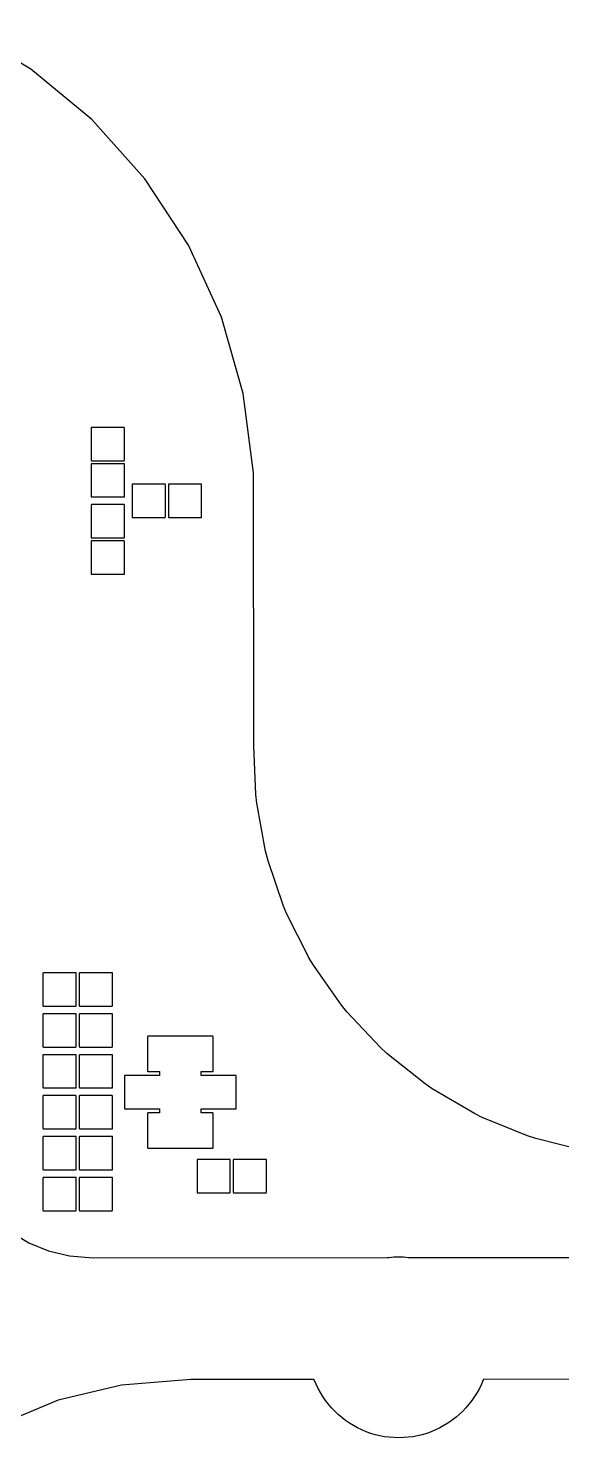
# Model space of a CAD drawing. Header units: inches. Extents: x -0.5 to 10, y -2.4 to 3.9.
# Drawn here: x 3.254 to 3.775, y 0.82 to 2.197 of the extents above; entities that cross this region are included whole.
import ezdxf

# ---------------------------------------------------------------- set-up
doc = ezdxf.new("R2010")
doc.units = ezdxf.units.IN

msp = doc.modelspace()

# ---------------------------------------------------------------- linework, layer by layer
for points in [[(3.795918, 1.1003), (3.749559, 1.111891), (3.749539, 1.111896), (3.749524, 1.111901), (3.741516, 1.114523), (3.741503, 1.114527), (3.741482, 1.114535), (3.697245, 1.132607), (3.69723, 1.132613), (3.697212, 1.132622), (3.689659, 1.136357), (3.689643, 1.136365), (3.689627, 1.136374), (3.648413, 1.160559), (3.648393, 1.160571), (3.648382, 1.160578), (3.641437, 1.16535), (3.641423, 1.165361), (3.641409, 1.165372), (3.604056, 1.195177), (3.604044, 1.195187), (3.604029, 1.1952), (3.597834, 1.200912), (3.597823, 1.200923), (3.597809, 1.200938), (3.565079, 1.235756), (3.565066, 1.23577), (3.565056, 1.235783), (3.559737, 1.242319), (3.559726, 1.242334), (3.559715, 1.242348), (3.532275, 1.28147), (3.532265, 1.281485), (3.532256, 1.2815), (3.527921, 1.288727), (3.52791, 1.288747), (3.527904, 1.288758), (3.506312, 1.331388), (3.506304, 1.331405), (3.506297, 1.331421), (3.503036, 1.339191), (3.503029, 1.339207), (3.503023, 1.339224), (3.487719, 1.384494), (3.487713, 1.384513), (3.487709, 1.384528), (3.485586, 1.392683), (3.485583, 1.392698), (3.485579, 1.392718), (3.476874, 1.439705), (3.476871, 1.439725), (3.476869, 1.43974), (3.475929, 1.448115), (3.475927, 1.448135), (3.475926, 1.44815), (3.473998, 1.495898), (3.473998, 1.495908), (3.473998, 1.495922), (3.474008, 1.497077), (3.473951, 1.498231), (3.47395, 1.498236), (3.47395, 1.498256), (3.473753, 1.762442), (3.463717, 1.840022), (3.44236, 1.91458), (3.410079, 1.985098), (3.3676, 2.049987), (3.315884, 2.107782), (3.256094, 2.15718), (3.189582, 2.197067)], [(3.236216, 1.0212), (3.254126, 1.010225), (3.273533, 1.002186), (3.293959, 0.997282), (3.317217, 0.995452), (3.604375, 0.995671), (3.606387, 0.995909), (3.606395, 0.99591), (3.606407, 0.995911), (3.610928, 0.996266), (3.610941, 0.996267), (3.610947, 0.996268), (3.61558, 0.99645), (3.6156, 0.99645), (3.61562, 0.99645), (3.620253, 0.996268), (3.620259, 0.996267), (3.620272, 0.996266), (3.624793, 0.995911), (3.624805, 0.99591), (3.624813, 0.995909), (3.626681, 0.995688), (3.839955, 0.99585)], [(3.840045, 0.87675), (3.698236, 0.876642), (3.69811, 0.876299), (3.698104, 0.876284), (3.698103, 0.876281), (3.696367, 0.872091), (3.696367, 0.87209), (3.696359, 0.872073), (3.694418, 0.867862), (3.694411, 0.867848), (3.6944, 0.867827), (3.692135, 0.863782), (3.692126, 0.863767), (3.692125, 0.863765), (3.689755, 0.859898), (3.689751, 0.859891), (3.689745, 0.859882), (3.687169, 0.856027), (3.687159, 0.856012), (3.687146, 0.855995), (3.684275, 0.852354), (3.684267, 0.852343), (3.684263, 0.852338), (3.681318, 0.84889), (3.681315, 0.848887), (3.681305, 0.848875), (3.678157, 0.845471), (3.678144, 0.845456), (3.678129, 0.845443), (3.674725, 0.842295), (3.674713, 0.842285), (3.67471, 0.842282), (3.671262, 0.839337), (3.671257, 0.839333), (3.671246, 0.839325), (3.667605, 0.836454), (3.667588, 0.836441), (3.667573, 0.836431), (3.663718, 0.833855), (3.663709, 0.833849), (3.663702, 0.833845), (3.659835, 0.831475), (3.659833, 0.831474), (3.659818, 0.831465), (3.655773, 0.8292), (3.655752, 0.829189), (3.655738, 0.829182), (3.651527, 0.827241), (3.65151, 0.827233), (3.651509, 0.827233), (3.647319, 0.825497), (3.647316, 0.825496), (3.647301, 0.82549), (3.642951, 0.823885), (3.64293, 0.823878), (3.642914, 0.823873), (3.638451, 0.822615), (3.638443, 0.822612), (3.638432, 0.82261), (3.634023, 0.821551), (3.634009, 0.821548), (3.634003, 0.821547), (3.629456, 0.820642), (3.629442, 0.82064), (3.629417, 0.820636), (3.624813, 0.820091), (3.624805, 0.82009), (3.624793, 0.820089), (3.620272, 0.819734), (3.620259, 0.819733), (3.620253, 0.819732), (3.61562, 0.81955), (3.6156, 0.81955), (3.61558, 0.81955), (3.610947, 0.819732), (3.610941, 0.819733), (3.610928, 0.819734), (3.606407, 0.820089), (3.606395, 0.82009), (3.606387, 0.820091), (3.601783, 0.820636), (3.601758, 0.82064), (3.601744, 0.820642), (3.597197, 0.821547), (3.597191, 0.821548), (3.597177, 0.821551), (3.592768, 0.82261), (3.592757, 0.822612), (3.592749, 0.822615), (3.588286, 0.823873), (3.58827, 0.823878), (3.588249, 0.823885), (3.583899, 0.82549), (3.583884, 0.825496), (3.583881, 0.825497), (3.579691, 0.827233), (3.57969, 0.827233), (3.579673, 0.827241), (3.575462, 0.829182), (3.575448, 0.829189), (3.575427, 0.8292), (3.571382, 0.831465), (3.571367, 0.831474), (3.571365, 0.831475), (3.567498, 0.833845), (3.567491, 0.833849), (3.567482, 0.833855), (3.563627, 0.836431), (3.563612, 0.836441), (3.563595, 0.836454), (3.559954, 0.839325), (3.559943, 0.839333), (3.559938, 0.839337), (3.55649, 0.842282), (3.556487, 0.842285), (3.556475, 0.842295), (3.553071, 0.845443), (3.553056, 0.845456), (3.553043, 0.845471), (3.549895, 0.848875), (3.549885, 0.848887), (3.549882, 0.84889), (3.546937, 0.852338), (3.546933, 0.852343), (3.546925, 0.852354), (3.544054, 0.855995), (3.544041, 0.856012), (3.544031, 0.856027), (3.541455, 0.859882), (3.541449, 0.859891), (3.541445, 0.859898), (3.539075, 0.863765), (3.539074, 0.863767), (3.539065, 0.863782), (3.5368, 0.867827), (3.536789, 0.867848), (3.536782, 0.867862), (3.534841, 0.872073), (3.534833, 0.87209), (3.534833, 0.872091), (3.533097, 0.876281), (3.533096, 0.876284), (3.53309, 0.876299), (3.53301, 0.876516), (3.412454, 0.876424), (3.344667, 0.87109), (3.282992, 0.856285), (3.22439, 0.832015)]]:
    msp.add_lwpolyline(points)
for points in [[(3.315625, 1.774351), (3.315625, 1.774351), (3.31565, 1.77435), (3.34715, 1.77435), (3.347175, 1.774351), (3.347224, 1.774356), (3.347272, 1.774365), (3.347319, 1.774379), (3.347364, 1.774398), (3.347407, 1.774421), (3.347448, 1.774449), (3.347486, 1.77448), (3.34752, 1.774514), (3.347551, 1.774552), (3.347579, 1.774593), (3.347602, 1.774636), (3.347621, 1.774681), (3.347635, 1.774728), (3.347644, 1.774776), (3.347649, 1.774825), (3.34765, 1.77485), (3.34765, 1.80635), (3.347649, 1.806375), (3.347644, 1.806424), (3.347635, 1.806472), (3.347621, 1.806519), (3.347602, 1.806564), (3.347579, 1.806607), (3.347551, 1.806648), (3.34752, 1.806686), (3.347486, 1.80672), (3.347448, 1.806751), (3.347407, 1.806779), (3.347364, 1.806802), (3.347319, 1.806821), (3.347272, 1.806835), (3.347224, 1.806844), (3.347175, 1.806849), (3.34715, 1.80685), (3.31565, 1.80685), (3.315625, 1.806849), (3.315576, 1.806844), (3.315528, 1.806835), (3.315481, 1.806821), (3.315436, 1.806802), (3.315393, 1.806779), (3.315352, 1.806751), (3.315314, 1.80672), (3.31528, 1.806686), (3.315249, 1.806648), (3.315221, 1.806607), (3.315198, 1.806564), (3.315179, 1.806519), (3.315165, 1.806472), (3.315156, 1.806424), (3.315151, 1.806375), (3.31515, 1.80635), (3.31515, 1.77485), (3.315151, 1.774825), (3.315156, 1.774776), (3.315165, 1.774728), (3.315179, 1.774681), (3.315198, 1.774636), (3.315221, 1.774593), (3.315249, 1.774552), (3.31528, 1.774514), (3.315314, 1.77448), (3.315352, 1.774449), (3.315393, 1.774421), (3.315436, 1.774398), (3.315481, 1.774379), (3.315528, 1.774365), (3.315576, 1.774356)], [(3.315625, 1.738951), (3.315625, 1.738951), (3.31565, 1.73895), (3.34715, 1.73895), (3.347175, 1.738951), (3.347224, 1.738956), (3.347272, 1.738965), (3.347319, 1.738979), (3.347364, 1.738998), (3.347407, 1.739021), (3.347448, 1.739049), (3.347486, 1.73908), (3.34752, 1.739114), (3.347551, 1.739152), (3.347579, 1.739193), (3.347602, 1.739236), (3.347621, 1.739281), (3.347635, 1.739328), (3.347644, 1.739376), (3.347649, 1.739425), (3.34765, 1.73945), (3.34765, 1.77095), (3.347649, 1.770975), (3.347644, 1.771024), (3.347635, 1.771072), (3.347621, 1.771119), (3.347602, 1.771164), (3.347579, 1.771207), (3.347551, 1.771248), (3.34752, 1.771286), (3.347486, 1.77132), (3.347448, 1.771351), (3.347407, 1.771379), (3.347364, 1.771402), (3.347319, 1.771421), (3.347272, 1.771435), (3.347224, 1.771444), (3.347175, 1.771449), (3.34715, 1.77145), (3.31565, 1.77145), (3.315625, 1.771449), (3.315576, 1.771444), (3.315528, 1.771435), (3.315481, 1.771421), (3.315436, 1.771402), (3.315393, 1.771379), (3.315352, 1.771351), (3.315314, 1.77132), (3.31528, 1.771286), (3.315249, 1.771248), (3.315221, 1.771207), (3.315198, 1.771164), (3.315179, 1.771119), (3.315165, 1.771072), (3.315156, 1.771024), (3.315151, 1.770975), (3.31515, 1.77095), (3.31515, 1.73945), (3.315151, 1.739425), (3.315156, 1.739376), (3.315165, 1.739328), (3.315179, 1.739281), (3.315198, 1.739236), (3.315221, 1.739193), (3.315249, 1.739152), (3.31528, 1.739114), (3.315314, 1.73908), (3.315352, 1.739049), (3.315393, 1.739021), (3.315436, 1.738998), (3.315481, 1.738979), (3.315528, 1.738965), (3.315576, 1.738956)], [(3.355625, 1.718951), (3.355625, 1.718951), (3.35565, 1.71895), (3.38715, 1.71895), (3.387175, 1.718951), (3.387224, 1.718956), (3.387272, 1.718965), (3.387319, 1.718979), (3.387364, 1.718998), (3.387407, 1.719021), (3.387448, 1.719049), (3.387486, 1.71908), (3.38752, 1.719114), (3.387551, 1.719152), (3.387579, 1.719193), (3.387602, 1.719236), (3.387621, 1.719281), (3.387635, 1.719328), (3.387644, 1.719376), (3.387649, 1.719425), (3.38765, 1.71945), (3.38765, 1.75095), (3.387649, 1.750975), (3.387644, 1.751024), (3.387635, 1.751072), (3.387621, 1.751119), (3.387602, 1.751164), (3.387579, 1.751207), (3.387551, 1.751248), (3.38752, 1.751286), (3.387486, 1.75132), (3.387448, 1.751351), (3.387407, 1.751379), (3.387364, 1.751402), (3.387319, 1.751421), (3.387272, 1.751435), (3.387224, 1.751444), (3.387175, 1.751449), (3.38715, 1.75145), (3.35565, 1.75145), (3.355625, 1.751449), (3.355576, 1.751444), (3.355528, 1.751435), (3.355481, 1.751421), (3.355436, 1.751402), (3.355393, 1.751379), (3.355352, 1.751351), (3.355314, 1.75132), (3.35528, 1.751286), (3.355249, 1.751248), (3.355221, 1.751207), (3.355198, 1.751164), (3.355179, 1.751119), (3.355165, 1.751072), (3.355156, 1.751024), (3.355151, 1.750975), (3.35515, 1.75095), (3.35515, 1.71945), (3.355151, 1.719425), (3.355156, 1.719376), (3.355165, 1.719328), (3.355179, 1.719281), (3.355198, 1.719236), (3.355221, 1.719193), (3.355249, 1.719152), (3.35528, 1.719114), (3.355314, 1.71908), (3.355352, 1.719049), (3.355393, 1.719021), (3.355436, 1.718998), (3.355481, 1.718979), (3.355528, 1.718965), (3.355576, 1.718956)], [(3.391025, 1.718951), (3.391025, 1.718951), (3.39105, 1.71895), (3.42255, 1.71895), (3.422575, 1.718951), (3.422624, 1.718956), (3.422672, 1.718965), (3.422719, 1.718979), (3.422764, 1.718998), (3.422807, 1.719021), (3.422848, 1.719049), (3.422886, 1.71908), (3.42292, 1.719114), (3.422951, 1.719152), (3.422979, 1.719193), (3.423002, 1.719236), (3.423021, 1.719281), (3.423035, 1.719328), (3.423044, 1.719376), (3.423049, 1.719425), (3.42305, 1.71945), (3.42305, 1.75095), (3.423049, 1.750975), (3.423044, 1.751024), (3.423035, 1.751072), (3.423021, 1.751119), (3.423002, 1.751164), (3.422979, 1.751207), (3.422951, 1.751248), (3.42292, 1.751286), (3.422886, 1.75132), (3.422848, 1.751351), (3.422807, 1.751379), (3.422764, 1.751402), (3.422719, 1.751421), (3.422672, 1.751435), (3.422624, 1.751444), (3.422575, 1.751449), (3.42255, 1.75145), (3.39105, 1.75145), (3.391025, 1.751449), (3.390976, 1.751444), (3.390928, 1.751435), (3.390881, 1.751421), (3.390836, 1.751402), (3.390793, 1.751379), (3.390752, 1.751351), (3.390714, 1.75132), (3.39068, 1.751286), (3.390649, 1.751248), (3.390621, 1.751207), (3.390598, 1.751164), (3.390579, 1.751119), (3.390565, 1.751072), (3.390556, 1.751024), (3.390551, 1.750975), (3.39055, 1.75095), (3.39055, 1.71945), (3.390551, 1.719425), (3.390556, 1.719376), (3.390565, 1.719328), (3.390579, 1.719281), (3.390598, 1.719236), (3.390621, 1.719193), (3.390649, 1.719152), (3.39068, 1.719114), (3.390714, 1.71908), (3.390752, 1.719049), (3.390793, 1.719021), (3.390836, 1.718998), (3.390881, 1.718979), (3.390928, 1.718965), (3.390976, 1.718956)], [(3.315625, 1.698951), (3.315625, 1.698951), (3.31565, 1.69895), (3.34715, 1.69895), (3.347175, 1.698951), (3.347224, 1.698956), (3.347272, 1.698965), (3.347319, 1.698979), (3.347364, 1.698998), (3.347407, 1.699021), (3.347448, 1.699049), (3.347486, 1.69908), (3.34752, 1.699114), (3.347551, 1.699152), (3.347579, 1.699193), (3.347602, 1.699236), (3.347621, 1.699281), (3.347635, 1.699328), (3.347644, 1.699376), (3.347649, 1.699425), (3.34765, 1.69945), (3.34765, 1.73095), (3.347649, 1.730975), (3.347644, 1.731024), (3.347635, 1.731072), (3.347621, 1.731119), (3.347602, 1.731164), (3.347579, 1.731207), (3.347551, 1.731248), (3.34752, 1.731286), (3.347486, 1.73132), (3.347448, 1.731351), (3.347407, 1.731379), (3.347364, 1.731402), (3.347319, 1.731421), (3.347272, 1.731435), (3.347224, 1.731444), (3.347175, 1.731449), (3.34715, 1.73145), (3.31565, 1.73145), (3.315625, 1.731449), (3.315576, 1.731444), (3.315528, 1.731435), (3.315481, 1.731421), (3.315436, 1.731402), (3.315393, 1.731379), (3.315352, 1.731351), (3.315314, 1.73132), (3.31528, 1.731286), (3.315249, 1.731248), (3.315221, 1.731207), (3.315198, 1.731164), (3.315179, 1.731119), (3.315165, 1.731072), (3.315156, 1.731024), (3.315151, 1.730975), (3.31515, 1.73095), (3.31515, 1.69945), (3.315151, 1.699425), (3.315156, 1.699376), (3.315165, 1.699328), (3.315179, 1.699281), (3.315198, 1.699236), (3.315221, 1.699193), (3.315249, 1.699152), (3.31528, 1.699114), (3.315314, 1.69908), (3.315352, 1.699049), (3.315393, 1.699021), (3.315436, 1.698998), (3.315481, 1.698979), (3.315528, 1.698965), (3.315576, 1.698956)], [(3.315625, 1.663451), (3.315625, 1.663451), (3.31565, 1.66345), (3.34715, 1.66345), (3.347175, 1.663451), (3.347224, 1.663456), (3.347272, 1.663465), (3.347319, 1.663479), (3.347364, 1.663498), (3.347407, 1.663521), (3.347448, 1.663549), (3.347486, 1.66358), (3.34752, 1.663614), (3.347551, 1.663652), (3.347579, 1.663693), (3.347602, 1.663736), (3.347621, 1.663781), (3.347635, 1.663828), (3.347644, 1.663876), (3.347649, 1.663925), (3.34765, 1.66395), (3.34765, 1.69545), (3.347649, 1.695475), (3.347644, 1.695524), (3.347635, 1.695572), (3.347621, 1.695619), (3.347602, 1.695664), (3.347579, 1.695707), (3.347551, 1.695748), (3.34752, 1.695786), (3.347486, 1.69582), (3.347448, 1.695851), (3.347407, 1.695879), (3.347364, 1.695902), (3.347319, 1.695921), (3.347272, 1.695935), (3.347224, 1.695944), (3.347175, 1.695949), (3.34715, 1.69595), (3.31565, 1.69595), (3.315625, 1.695949), (3.315576, 1.695944), (3.315528, 1.695935), (3.315481, 1.695921), (3.315436, 1.695902), (3.315393, 1.695879), (3.315352, 1.695851), (3.315314, 1.69582), (3.31528, 1.695786), (3.315249, 1.695748), (3.315221, 1.695707), (3.315198, 1.695664), (3.315179, 1.695619), (3.315165, 1.695572), (3.315156, 1.695524), (3.315151, 1.695475), (3.31515, 1.69545), (3.31515, 1.66395), (3.315151, 1.663925), (3.315156, 1.663876), (3.315165, 1.663828), (3.315179, 1.663781), (3.315198, 1.663736), (3.315221, 1.663693), (3.315249, 1.663652), (3.31528, 1.663614), (3.315314, 1.66358), (3.315352, 1.663549), (3.315393, 1.663521), (3.315436, 1.663498), (3.315481, 1.663479), (3.315528, 1.663465), (3.315576, 1.663456)], [(3.268525, 1.241451), (3.268525, 1.241451), (3.26855, 1.24145), (3.30005, 1.24145), (3.300075, 1.241451), (3.300124, 1.241456), (3.300172, 1.241465), (3.300219, 1.241479), (3.300264, 1.241498), (3.300307, 1.241521), (3.300348, 1.241549), (3.300386, 1.24158), (3.30042, 1.241614), (3.300451, 1.241652), (3.300479, 1.241693), (3.300502, 1.241736), (3.300521, 1.241781), (3.300535, 1.241828), (3.300544, 1.241876), (3.300549, 1.241925), (3.30055, 1.24195), (3.30055, 1.27345), (3.300549, 1.273475), (3.300544, 1.273524), (3.300535, 1.273572), (3.300521, 1.273619), (3.300502, 1.273664), (3.300479, 1.273707), (3.300451, 1.273748), (3.30042, 1.273786), (3.300386, 1.27382), (3.300348, 1.273851), (3.300307, 1.273879), (3.300264, 1.273902), (3.300219, 1.273921), (3.300172, 1.273935), (3.300124, 1.273944), (3.300075, 1.273949), (3.30005, 1.27395), (3.26855, 1.27395), (3.268525, 1.273949), (3.268476, 1.273944), (3.268428, 1.273935), (3.268381, 1.273921), (3.268336, 1.273902), (3.268293, 1.273879), (3.268252, 1.273851), (3.268214, 1.27382), (3.26818, 1.273786), (3.268149, 1.273748), (3.268121, 1.273707), (3.268098, 1.273664), (3.268079, 1.273619), (3.268065, 1.273572), (3.268056, 1.273524), (3.268051, 1.273475), (3.26805, 1.27345), (3.26805, 1.24195), (3.268051, 1.241925), (3.268056, 1.241876), (3.268065, 1.241828), (3.268079, 1.241781), (3.268098, 1.241736), (3.268121, 1.241693), (3.268149, 1.241652), (3.26818, 1.241614), (3.268214, 1.24158), (3.268252, 1.241549), (3.268293, 1.241521), (3.268336, 1.241498), (3.268381, 1.241479), (3.268428, 1.241465), (3.268476, 1.241456)], [(3.304025, 1.241451), (3.304025, 1.241451), (3.30405, 1.24145), (3.33555, 1.24145), (3.335575, 1.241451), (3.335624, 1.241456), (3.335672, 1.241465), (3.335719, 1.241479), (3.335764, 1.241498), (3.335807, 1.241521), (3.335848, 1.241549), (3.335886, 1.24158), (3.33592, 1.241614), (3.335951, 1.241652), (3.335979, 1.241693), (3.336002, 1.241736), (3.336021, 1.241781), (3.336035, 1.241828), (3.336044, 1.241876), (3.336049, 1.241925), (3.33605, 1.24195), (3.33605, 1.27345), (3.336049, 1.273475), (3.336044, 1.273524), (3.336035, 1.273572), (3.336021, 1.273619), (3.336002, 1.273664), (3.335979, 1.273707), (3.335951, 1.273748), (3.33592, 1.273786), (3.335886, 1.27382), (3.335848, 1.273851), (3.335807, 1.273879), (3.335764, 1.273902), (3.335719, 1.273921), (3.335672, 1.273935), (3.335624, 1.273944), (3.335575, 1.273949), (3.33555, 1.27395), (3.30405, 1.27395), (3.304025, 1.273949), (3.303976, 1.273944), (3.303928, 1.273935), (3.303881, 1.273921), (3.303836, 1.273902), (3.303793, 1.273879), (3.303752, 1.273851), (3.303714, 1.27382), (3.30368, 1.273786), (3.303649, 1.273748), (3.303621, 1.273707), (3.303598, 1.273664), (3.303579, 1.273619), (3.303565, 1.273572), (3.303556, 1.273524), (3.303551, 1.273475), (3.30355, 1.27345), (3.30355, 1.24195), (3.303551, 1.241925), (3.303556, 1.241876), (3.303565, 1.241828), (3.303579, 1.241781), (3.303598, 1.241736), (3.303621, 1.241693), (3.303649, 1.241652), (3.30368, 1.241614), (3.303714, 1.24158), (3.303752, 1.241549), (3.303793, 1.241521), (3.303836, 1.241498), (3.303881, 1.241479), (3.303928, 1.241465), (3.303976, 1.241456)], [(3.268525, 1.201451), (3.268525, 1.201451), (3.26855, 1.20145), (3.30005, 1.20145), (3.300075, 1.201451), (3.300124, 1.201456), (3.300172, 1.201465), (3.300219, 1.201479), (3.300264, 1.201498), (3.300307, 1.201521), (3.300348, 1.201549), (3.300386, 1.20158), (3.30042, 1.201614), (3.300451, 1.201652), (3.300479, 1.201693), (3.300502, 1.201736), (3.300521, 1.201781), (3.300535, 1.201828), (3.300544, 1.201876), (3.300549, 1.201925), (3.30055, 1.20195), (3.30055, 1.23345), (3.300549, 1.233475), (3.300544, 1.233524), (3.300535, 1.233572), (3.300521, 1.233619), (3.300502, 1.233664), (3.300479, 1.233707), (3.300451, 1.233748), (3.30042, 1.233786), (3.300386, 1.23382), (3.300348, 1.233851), (3.300307, 1.233879), (3.300264, 1.233902), (3.300219, 1.233921), (3.300172, 1.233935), (3.300124, 1.233944), (3.300075, 1.233949), (3.30005, 1.23395), (3.26855, 1.23395), (3.268525, 1.233949), (3.268476, 1.233944), (3.268428, 1.233935), (3.268381, 1.233921), (3.268336, 1.233902), (3.268293, 1.233879), (3.268252, 1.233851), (3.268214, 1.23382), (3.26818, 1.233786), (3.268149, 1.233748), (3.268121, 1.233707), (3.268098, 1.233664), (3.268079, 1.233619), (3.268065, 1.233572), (3.268056, 1.233524), (3.268051, 1.233475), (3.26805, 1.23345), (3.26805, 1.20195), (3.268051, 1.201925), (3.268056, 1.201876), (3.268065, 1.201828), (3.268079, 1.201781), (3.268098, 1.201736), (3.268121, 1.201693), (3.268149, 1.201652), (3.26818, 1.201614), (3.268214, 1.20158), (3.268252, 1.201549), (3.268293, 1.201521), (3.268336, 1.201498), (3.268381, 1.201479), (3.268428, 1.201465), (3.268476, 1.201456)], [(3.304025, 1.201451), (3.304025, 1.201451), (3.30405, 1.20145), (3.33555, 1.20145), (3.335575, 1.201451), (3.335624, 1.201456), (3.335672, 1.201465), (3.335719, 1.201479), (3.335764, 1.201498), (3.335807, 1.201521), (3.335848, 1.201549), (3.335886, 1.20158), (3.33592, 1.201614), (3.335951, 1.201652), (3.335979, 1.201693), (3.336002, 1.201736), (3.336021, 1.201781), (3.336035, 1.201828), (3.336044, 1.201876), (3.336049, 1.201925), (3.33605, 1.20195), (3.33605, 1.23345), (3.336049, 1.233475), (3.336044, 1.233524), (3.336035, 1.233572), (3.336021, 1.233619), (3.336002, 1.233664), (3.335979, 1.233707), (3.335951, 1.233748), (3.33592, 1.233786), (3.335886, 1.23382), (3.335848, 1.233851), (3.335807, 1.233879), (3.335764, 1.233902), (3.335719, 1.233921), (3.335672, 1.233935), (3.335624, 1.233944), (3.335575, 1.233949), (3.33555, 1.23395), (3.30405, 1.23395), (3.304025, 1.233949), (3.303976, 1.233944), (3.303928, 1.233935), (3.303881, 1.233921), (3.303836, 1.233902), (3.303793, 1.233879), (3.303752, 1.233851), (3.303714, 1.23382), (3.30368, 1.233786), (3.303649, 1.233748), (3.303621, 1.233707), (3.303598, 1.233664), (3.303579, 1.233619), (3.303565, 1.233572), (3.303556, 1.233524), (3.303551, 1.233475), (3.30355, 1.23345), (3.30355, 1.20195), (3.303551, 1.201925), (3.303556, 1.201876), (3.303565, 1.201828), (3.303579, 1.201781), (3.303598, 1.201736), (3.303621, 1.201693), (3.303649, 1.201652), (3.30368, 1.201614), (3.303714, 1.20158), (3.303752, 1.201549), (3.303793, 1.201521), (3.303836, 1.201498), (3.303881, 1.201479), (3.303928, 1.201465), (3.303976, 1.201456)], [(3.347653, 1.1573), (3.347651, 1.157275), (3.34765, 1.15725), (3.34765, 1.14155), (3.347651, 1.141525), (3.347656, 1.141476), (3.347665, 1.141428), (3.347679, 1.141381), (3.347698, 1.141336), (3.347721, 1.141293), (3.347749, 1.141252), (3.34778, 1.141214), (3.347814, 1.14118), (3.347852, 1.141149), (3.347893, 1.141121), (3.347936, 1.141098), (3.347981, 1.141079), (3.348028, 1.141065), (3.348076, 1.141056), (3.348125, 1.141051), (3.348125, 1.141051), (3.34815, 1.14105), (3.38165, 1.14105), (3.381675, 1.141051), (3.381724, 1.141056), (3.381772, 1.141065), (3.381819, 1.141079), (3.381864, 1.141098), (3.3819, 1.141117), (3.3819, 1.1374), (3.381901, 1.137375), (3.381906, 1.137326), (3.381915, 1.137278), (3.381929, 1.137231), (3.381948, 1.137186), (3.381967, 1.13715), (3.37075, 1.13715), (3.370725, 1.137149), (3.370676, 1.137144), (3.370628, 1.137135), (3.370581, 1.137121), (3.370536, 1.137102), (3.370493, 1.137079), (3.370452, 1.137051), (3.370414, 1.13702), (3.37038, 1.136986), (3.370349, 1.136948), (3.370321, 1.136907), (3.370298, 1.136864), (3.370279, 1.136819), (3.370265, 1.136772), (3.370256, 1.136724), (3.370251, 1.136675), (3.37025, 1.13665), (3.37025, 1.10315), (3.370251, 1.103125), (3.370256, 1.103076), (3.370265, 1.103028), (3.370279, 1.102981), (3.370298, 1.102936), (3.370321, 1.102893), (3.370349, 1.102852), (3.37038, 1.102814), (3.370414, 1.10278), (3.370452, 1.102749), (3.370493, 1.102721), (3.370536, 1.102698), (3.370581, 1.102679), (3.370628, 1.102665), (3.370676, 1.102656), (3.370725, 1.102651), (3.370725, 1.102651), (3.37075, 1.10265), (3.38645, 1.10265), (3.386475, 1.102651), (3.3865, 1.102653), (3.386525, 1.102651), (3.386525, 1.102651), (3.38655, 1.10265), (3.41795, 1.10265), (3.417975, 1.102651), (3.418, 1.102653), (3.418025, 1.102651), (3.418025, 1.102651), (3.41805, 1.10265), (3.43375, 1.10265), (3.433775, 1.102651), (3.433824, 1.102656), (3.433872, 1.102665), (3.433919, 1.102679), (3.433964, 1.102698), (3.434007, 1.102721), (3.434048, 1.102749), (3.434086, 1.10278), (3.43412, 1.102814), (3.434151, 1.102852), (3.434179, 1.102893), (3.434202, 1.102936), (3.434221, 1.102981), (3.434235, 1.103028), (3.434244, 1.103076), (3.434249, 1.103125), (3.43425, 1.10315), (3.43425, 1.13665), (3.434249, 1.136675), (3.434244, 1.136724), (3.434235, 1.136772), (3.434221, 1.136819), (3.434202, 1.136864), (3.434179, 1.136907), (3.434151, 1.136948), (3.43412, 1.136986), (3.434086, 1.13702), (3.434048, 1.137051), (3.434007, 1.137079), (3.433964, 1.137102), (3.433919, 1.137121), (3.433872, 1.137135), (3.433824, 1.137144), (3.433775, 1.137149), (3.43375, 1.13715), (3.422633, 1.13715), (3.422652, 1.137186), (3.422671, 1.137231), (3.422685, 1.137278), (3.422694, 1.137326), (3.422699, 1.137375), (3.4227, 1.1374), (3.4227, 1.141117), (3.422736, 1.141098), (3.422781, 1.141079), (3.422828, 1.141065), (3.422876, 1.141056), (3.422925, 1.141051), (3.422925, 1.141051), (3.42295, 1.14105), (3.45645, 1.14105), (3.456475, 1.141051), (3.456524, 1.141056), (3.456572, 1.141065), (3.456619, 1.141079), (3.456664, 1.141098), (3.456707, 1.141121), (3.456748, 1.141149), (3.456786, 1.14118), (3.45682, 1.141214), (3.456851, 1.141252), (3.456879, 1.141293), (3.456902, 1.141336), (3.456921, 1.141381), (3.456935, 1.141428), (3.456944, 1.141476), (3.456949, 1.141525), (3.45695, 1.14155), (3.45695, 1.15725), (3.456949, 1.157275), (3.456947, 1.1573), (3.456949, 1.157325), (3.45695, 1.15735), (3.45695, 1.17305), (3.456949, 1.173075), (3.456944, 1.173124), (3.456935, 1.173172), (3.456921, 1.173219), (3.456902, 1.173264), (3.456879, 1.173307), (3.456851, 1.173348), (3.45682, 1.173386), (3.456786, 1.17342), (3.456748, 1.173451), (3.456707, 1.173479), (3.456664, 1.173502), (3.456619, 1.173521), (3.456572, 1.173535), (3.456524, 1.173544), (3.456475, 1.173549), (3.45645, 1.17355), (3.42295, 1.17355), (3.422925, 1.173549), (3.422876, 1.173544), (3.422828, 1.173535), (3.422781, 1.173521), (3.422736, 1.173502), (3.4227, 1.173483), (3.4227, 1.1772), (3.422699, 1.177225), (3.422694, 1.177274), (3.422685, 1.177322), (3.422671, 1.177369), (3.422652, 1.177414), (3.422633, 1.17745), (3.43375, 1.17745), (3.433775, 1.177451), (3.433824, 1.177456), (3.433872, 1.177465), (3.433919, 1.177479), (3.433964, 1.177498), (3.434007, 1.177521), (3.434048, 1.177549), (3.434086, 1.17758), (3.43412, 1.177614), (3.434151, 1.177652), (3.434179, 1.177693), (3.434202, 1.177736), (3.434221, 1.177781), (3.434235, 1.177828), (3.434244, 1.177876), (3.434249, 1.177925), (3.43425, 1.17795), (3.43425, 1.21145), (3.434249, 1.211475), (3.434244, 1.211524), (3.434235, 1.211572), (3.434221, 1.211619), (3.434202, 1.211664), (3.434179, 1.211707), (3.434151, 1.211748), (3.43412, 1.211786), (3.434086, 1.21182), (3.434048, 1.211851), (3.434007, 1.211879), (3.433964, 1.211902), (3.433919, 1.211921), (3.433872, 1.211935), (3.433824, 1.211944), (3.433775, 1.211949), (3.43375, 1.21195), (3.41805, 1.21195), (3.418025, 1.211949), (3.418, 1.211947), (3.417975, 1.211949), (3.41795, 1.21195), (3.38655, 1.21195), (3.386525, 1.211949), (3.3865, 1.211947), (3.386475, 1.211949), (3.38645, 1.21195), (3.37075, 1.21195), (3.370725, 1.211949), (3.370676, 1.211944), (3.370628, 1.211935), (3.370581, 1.211921), (3.370536, 1.211902), (3.370493, 1.211879), (3.370452, 1.211851), (3.370414, 1.21182), (3.37038, 1.211786), (3.370349, 1.211748), (3.370321, 1.211707), (3.370298, 1.211664), (3.370279, 1.211619), (3.370265, 1.211572), (3.370256, 1.211524), (3.370251, 1.211475), (3.37025, 1.21145), (3.37025, 1.17795), (3.370251, 1.177925), (3.370256, 1.177876), (3.370265, 1.177828), (3.370279, 1.177781), (3.370298, 1.177736), (3.370321, 1.177693), (3.370349, 1.177652), (3.37038, 1.177614), (3.370414, 1.17758), (3.370452, 1.177549), (3.370493, 1.177521), (3.370536, 1.177498), (3.370581, 1.177479), (3.370628, 1.177465), (3.370676, 1.177456), (3.370725, 1.177451), (3.370725, 1.177451), (3.37075, 1.17745), (3.381967, 1.17745), (3.381948, 1.177414), (3.381929, 1.177369), (3.381915, 1.177322), (3.381906, 1.177274), (3.381901, 1.177225), (3.3819, 1.1772), (3.3819, 1.173483), (3.381864, 1.173502), (3.381819, 1.173521), (3.381772, 1.173535), (3.381724, 1.173544), (3.381675, 1.173549), (3.38165, 1.17355), (3.34815, 1.17355), (3.348125, 1.173549), (3.348076, 1.173544), (3.348028, 1.173535), (3.347981, 1.173521), (3.347936, 1.173502), (3.347893, 1.173479), (3.347852, 1.173451), (3.347814, 1.17342), (3.34778, 1.173386), (3.347749, 1.173348), (3.347721, 1.173307), (3.347698, 1.173264), (3.347679, 1.173219), (3.347665, 1.173172), (3.347656, 1.173124), (3.347651, 1.173075), (3.34765, 1.17305), (3.34765, 1.15735), (3.347651, 1.157325)], [(3.268525, 1.161451), (3.268525, 1.161451), (3.26855, 1.16145), (3.30005, 1.16145), (3.300075, 1.161451), (3.300124, 1.161456), (3.300172, 1.161465), (3.300219, 1.161479), (3.300264, 1.161498), (3.300307, 1.161521), (3.300348, 1.161549), (3.300386, 1.16158), (3.30042, 1.161614), (3.300451, 1.161652), (3.300479, 1.161693), (3.300502, 1.161736), (3.300521, 1.161781), (3.300535, 1.161828), (3.300544, 1.161876), (3.300549, 1.161925), (3.30055, 1.16195), (3.30055, 1.19345), (3.300549, 1.193475), (3.300544, 1.193524), (3.300535, 1.193572), (3.300521, 1.193619), (3.300502, 1.193664), (3.300479, 1.193707), (3.300451, 1.193748), (3.30042, 1.193786), (3.300386, 1.19382), (3.300348, 1.193851), (3.300307, 1.193879), (3.300264, 1.193902), (3.300219, 1.193921), (3.300172, 1.193935), (3.300124, 1.193944), (3.300075, 1.193949), (3.30005, 1.19395), (3.26855, 1.19395), (3.268525, 1.193949), (3.268476, 1.193944), (3.268428, 1.193935), (3.268381, 1.193921), (3.268336, 1.193902), (3.268293, 1.193879), (3.268252, 1.193851), (3.268214, 1.19382), (3.26818, 1.193786), (3.268149, 1.193748), (3.268121, 1.193707), (3.268098, 1.193664), (3.268079, 1.193619), (3.268065, 1.193572), (3.268056, 1.193524), (3.268051, 1.193475), (3.26805, 1.19345), (3.26805, 1.16195), (3.268051, 1.161925), (3.268056, 1.161876), (3.268065, 1.161828), (3.268079, 1.161781), (3.268098, 1.161736), (3.268121, 1.161693), (3.268149, 1.161652), (3.26818, 1.161614), (3.268214, 1.16158), (3.268252, 1.161549), (3.268293, 1.161521), (3.268336, 1.161498), (3.268381, 1.161479), (3.268428, 1.161465), (3.268476, 1.161456)], [(3.304025, 1.161451), (3.304025, 1.161451), (3.30405, 1.16145), (3.33555, 1.16145), (3.335575, 1.161451), (3.335624, 1.161456), (3.335672, 1.161465), (3.335719, 1.161479), (3.335764, 1.161498), (3.335807, 1.161521), (3.335848, 1.161549), (3.335886, 1.16158), (3.33592, 1.161614), (3.335951, 1.161652), (3.335979, 1.161693), (3.336002, 1.161736), (3.336021, 1.161781), (3.336035, 1.161828), (3.336044, 1.161876), (3.336049, 1.161925), (3.33605, 1.16195), (3.33605, 1.19345), (3.336049, 1.193475), (3.336044, 1.193524), (3.336035, 1.193572), (3.336021, 1.193619), (3.336002, 1.193664), (3.335979, 1.193707), (3.335951, 1.193748), (3.33592, 1.193786), (3.335886, 1.19382), (3.335848, 1.193851), (3.335807, 1.193879), (3.335764, 1.193902), (3.335719, 1.193921), (3.335672, 1.193935), (3.335624, 1.193944), (3.335575, 1.193949), (3.33555, 1.19395), (3.30405, 1.19395), (3.304025, 1.193949), (3.303976, 1.193944), (3.303928, 1.193935), (3.303881, 1.193921), (3.303836, 1.193902), (3.303793, 1.193879), (3.303752, 1.193851), (3.303714, 1.19382), (3.30368, 1.193786), (3.303649, 1.193748), (3.303621, 1.193707), (3.303598, 1.193664), (3.303579, 1.193619), (3.303565, 1.193572), (3.303556, 1.193524), (3.303551, 1.193475), (3.30355, 1.19345), (3.30355, 1.16195), (3.303551, 1.161925), (3.303556, 1.161876), (3.303565, 1.161828), (3.303579, 1.161781), (3.303598, 1.161736), (3.303621, 1.161693), (3.303649, 1.161652), (3.30368, 1.161614), (3.303714, 1.16158), (3.303752, 1.161549), (3.303793, 1.161521), (3.303836, 1.161498), (3.303881, 1.161479), (3.303928, 1.161465), (3.303976, 1.161456)], [(3.268525, 1.121451), (3.268525, 1.121451), (3.26855, 1.12145), (3.30005, 1.12145), (3.300075, 1.121451), (3.300124, 1.121456), (3.300172, 1.121465), (3.300219, 1.121479), (3.300264, 1.121498), (3.300307, 1.121521), (3.300348, 1.121549), (3.300386, 1.12158), (3.30042, 1.121614), (3.300451, 1.121652), (3.300479, 1.121693), (3.300502, 1.121736), (3.300521, 1.121781), (3.300535, 1.121828), (3.300544, 1.121876), (3.300549, 1.121925), (3.30055, 1.12195), (3.30055, 1.15345), (3.300549, 1.153475), (3.300544, 1.153524), (3.300535, 1.153572), (3.300521, 1.153619), (3.300502, 1.153664), (3.300479, 1.153707), (3.300451, 1.153748), (3.30042, 1.153786), (3.300386, 1.15382), (3.300348, 1.153851), (3.300307, 1.153879), (3.300264, 1.153902), (3.300219, 1.153921), (3.300172, 1.153935), (3.300124, 1.153944), (3.300075, 1.153949), (3.30005, 1.15395), (3.26855, 1.15395), (3.268525, 1.153949), (3.268476, 1.153944), (3.268428, 1.153935), (3.268381, 1.153921), (3.268336, 1.153902), (3.268293, 1.153879), (3.268252, 1.153851), (3.268214, 1.15382), (3.26818, 1.153786), (3.268149, 1.153748), (3.268121, 1.153707), (3.268098, 1.153664), (3.268079, 1.153619), (3.268065, 1.153572), (3.268056, 1.153524), (3.268051, 1.153475), (3.26805, 1.15345), (3.26805, 1.12195), (3.268051, 1.121925), (3.268056, 1.121876), (3.268065, 1.121828), (3.268079, 1.121781), (3.268098, 1.121736), (3.268121, 1.121693), (3.268149, 1.121652), (3.26818, 1.121614), (3.268214, 1.12158), (3.268252, 1.121549), (3.268293, 1.121521), (3.268336, 1.121498), (3.268381, 1.121479), (3.268428, 1.121465), (3.268476, 1.121456)], [(3.304025, 1.121451), (3.304025, 1.121451), (3.30405, 1.12145), (3.33555, 1.12145), (3.335575, 1.121451), (3.335624, 1.121456), (3.335672, 1.121465), (3.335719, 1.121479), (3.335764, 1.121498), (3.335807, 1.121521), (3.335848, 1.121549), (3.335886, 1.12158), (3.33592, 1.121614), (3.335951, 1.121652), (3.335979, 1.121693), (3.336002, 1.121736), (3.336021, 1.121781), (3.336035, 1.121828), (3.336044, 1.121876), (3.336049, 1.121925), (3.33605, 1.12195), (3.33605, 1.15345), (3.336049, 1.153475), (3.336044, 1.153524), (3.336035, 1.153572), (3.336021, 1.153619), (3.336002, 1.153664), (3.335979, 1.153707), (3.335951, 1.153748), (3.33592, 1.153786), (3.335886, 1.15382), (3.335848, 1.153851), (3.335807, 1.153879), (3.335764, 1.153902), (3.335719, 1.153921), (3.335672, 1.153935), (3.335624, 1.153944), (3.335575, 1.153949), (3.33555, 1.15395), (3.30405, 1.15395), (3.304025, 1.153949), (3.303976, 1.153944), (3.303928, 1.153935), (3.303881, 1.153921), (3.303836, 1.153902), (3.303793, 1.153879), (3.303752, 1.153851), (3.303714, 1.15382), (3.30368, 1.153786), (3.303649, 1.153748), (3.303621, 1.153707), (3.303598, 1.153664), (3.303579, 1.153619), (3.303565, 1.153572), (3.303556, 1.153524), (3.303551, 1.153475), (3.30355, 1.15345), (3.30355, 1.12195), (3.303551, 1.121925), (3.303556, 1.121876), (3.303565, 1.121828), (3.303579, 1.121781), (3.303598, 1.121736), (3.303621, 1.121693), (3.303649, 1.121652), (3.30368, 1.121614), (3.303714, 1.12158), (3.303752, 1.121549), (3.303793, 1.121521), (3.303836, 1.121498), (3.303881, 1.121479), (3.303928, 1.121465), (3.303976, 1.121456)], [(3.268525, 1.081451), (3.268525, 1.081451), (3.26855, 1.08145), (3.30005, 1.08145), (3.300075, 1.081451), (3.300124, 1.081456), (3.300172, 1.081465), (3.300219, 1.081479), (3.300264, 1.081498), (3.300307, 1.081521), (3.300348, 1.081549), (3.300386, 1.08158), (3.30042, 1.081614), (3.300451, 1.081652), (3.300479, 1.081693), (3.300502, 1.081736), (3.300521, 1.081781), (3.300535, 1.081828), (3.300544, 1.081876), (3.300549, 1.081925), (3.30055, 1.08195), (3.30055, 1.11345), (3.300549, 1.113475), (3.300544, 1.113524), (3.300535, 1.113572), (3.300521, 1.113619), (3.300502, 1.113664), (3.300479, 1.113707), (3.300451, 1.113748), (3.30042, 1.113786), (3.300386, 1.11382), (3.300348, 1.113851), (3.300307, 1.113879), (3.300264, 1.113902), (3.300219, 1.113921), (3.300172, 1.113935), (3.300124, 1.113944), (3.300075, 1.113949), (3.30005, 1.11395), (3.26855, 1.11395), (3.268525, 1.113949), (3.268476, 1.113944), (3.268428, 1.113935), (3.268381, 1.113921), (3.268336, 1.113902), (3.268293, 1.113879), (3.268252, 1.113851), (3.268214, 1.11382), (3.26818, 1.113786), (3.268149, 1.113748), (3.268121, 1.113707), (3.268098, 1.113664), (3.268079, 1.113619), (3.268065, 1.113572), (3.268056, 1.113524), (3.268051, 1.113475), (3.26805, 1.11345), (3.26805, 1.08195), (3.268051, 1.081925), (3.268056, 1.081876), (3.268065, 1.081828), (3.268079, 1.081781), (3.268098, 1.081736), (3.268121, 1.081693), (3.268149, 1.081652), (3.26818, 1.081614), (3.268214, 1.08158), (3.268252, 1.081549), (3.268293, 1.081521), (3.268336, 1.081498), (3.268381, 1.081479), (3.268428, 1.081465), (3.268476, 1.081456)], [(3.304025, 1.081451), (3.304025, 1.081451), (3.30405, 1.08145), (3.33555, 1.08145), (3.335575, 1.081451), (3.335624, 1.081456), (3.335672, 1.081465), (3.335719, 1.081479), (3.335764, 1.081498), (3.335807, 1.081521), (3.335848, 1.081549), (3.335886, 1.08158), (3.33592, 1.081614), (3.335951, 1.081652), (3.335979, 1.081693), (3.336002, 1.081736), (3.336021, 1.081781), (3.336035, 1.081828), (3.336044, 1.081876), (3.336049, 1.081925), (3.33605, 1.08195), (3.33605, 1.11345), (3.336049, 1.113475), (3.336044, 1.113524), (3.336035, 1.113572), (3.336021, 1.113619), (3.336002, 1.113664), (3.335979, 1.113707), (3.335951, 1.113748), (3.33592, 1.113786), (3.335886, 1.11382), (3.335848, 1.113851), (3.335807, 1.113879), (3.335764, 1.113902), (3.335719, 1.113921), (3.335672, 1.113935), (3.335624, 1.113944), (3.335575, 1.113949), (3.33555, 1.11395), (3.30405, 1.11395), (3.304025, 1.113949), (3.303976, 1.113944), (3.303928, 1.113935), (3.303881, 1.113921), (3.303836, 1.113902), (3.303793, 1.113879), (3.303752, 1.113851), (3.303714, 1.11382), (3.30368, 1.113786), (3.303649, 1.113748), (3.303621, 1.113707), (3.303598, 1.113664), (3.303579, 1.113619), (3.303565, 1.113572), (3.303556, 1.113524), (3.303551, 1.113475), (3.30355, 1.11345), (3.30355, 1.08195), (3.303551, 1.081925), (3.303556, 1.081876), (3.303565, 1.081828), (3.303579, 1.081781), (3.303598, 1.081736), (3.303621, 1.081693), (3.303649, 1.081652), (3.30368, 1.081614), (3.303714, 1.08158), (3.303752, 1.081549), (3.303793, 1.081521), (3.303836, 1.081498), (3.303881, 1.081479), (3.303928, 1.081465), (3.303976, 1.081456)], [(3.419025, 1.059051), (3.419025, 1.059051), (3.41905, 1.05905), (3.45055, 1.05905), (3.450575, 1.059051), (3.450624, 1.059056), (3.450672, 1.059065), (3.450719, 1.059079), (3.450764, 1.059098), (3.450807, 1.059121), (3.450848, 1.059149), (3.450886, 1.05918), (3.45092, 1.059214), (3.450951, 1.059252), (3.450979, 1.059293), (3.451002, 1.059336), (3.451021, 1.059381), (3.451035, 1.059428), (3.451044, 1.059476), (3.451049, 1.059525), (3.45105, 1.05955), (3.45105, 1.09105), (3.451049, 1.091075), (3.451044, 1.091124), (3.451035, 1.091172), (3.451021, 1.091219), (3.451002, 1.091264), (3.450979, 1.091307), (3.450951, 1.091348), (3.45092, 1.091386), (3.450886, 1.09142), (3.450848, 1.091451), (3.450807, 1.091479), (3.450764, 1.091502), (3.450719, 1.091521), (3.450672, 1.091535), (3.450624, 1.091544), (3.450575, 1.091549), (3.45055, 1.09155), (3.41905, 1.09155), (3.419025, 1.091549), (3.418976, 1.091544), (3.418928, 1.091535), (3.418881, 1.091521), (3.418836, 1.091502), (3.418793, 1.091479), (3.418752, 1.091451), (3.418714, 1.09142), (3.41868, 1.091386), (3.418649, 1.091348), (3.418621, 1.091307), (3.418598, 1.091264), (3.418579, 1.091219), (3.418565, 1.091172), (3.418556, 1.091124), (3.418551, 1.091075), (3.41855, 1.09105), (3.41855, 1.05955), (3.418551, 1.059525), (3.418556, 1.059476), (3.418565, 1.059428), (3.418579, 1.059381), (3.418598, 1.059336), (3.418621, 1.059293), (3.418649, 1.059252), (3.41868, 1.059214), (3.418714, 1.05918), (3.418752, 1.059149), (3.418793, 1.059121), (3.418836, 1.059098), (3.418881, 1.059079), (3.418928, 1.059065), (3.418976, 1.059056)], [(3.454425, 1.059051), (3.454425, 1.059051), (3.45445, 1.05905), (3.48595, 1.05905), (3.485975, 1.059051), (3.486024, 1.059056), (3.486072, 1.059065), (3.486119, 1.059079), (3.486164, 1.059098), (3.486207, 1.059121), (3.486248, 1.059149), (3.486286, 1.05918), (3.48632, 1.059214), (3.486351, 1.059252), (3.486379, 1.059293), (3.486402, 1.059336), (3.486421, 1.059381), (3.486435, 1.059428), (3.486444, 1.059476), (3.486449, 1.059525), (3.48645, 1.05955), (3.48645, 1.09105), (3.486449, 1.091075), (3.486444, 1.091124), (3.486435, 1.091172), (3.486421, 1.091219), (3.486402, 1.091264), (3.486379, 1.091307), (3.486351, 1.091348), (3.48632, 1.091386), (3.486286, 1.09142), (3.486248, 1.091451), (3.486207, 1.091479), (3.486164, 1.091502), (3.486119, 1.091521), (3.486072, 1.091535), (3.486024, 1.091544), (3.485975, 1.091549), (3.48595, 1.09155), (3.45445, 1.09155), (3.454425, 1.091549), (3.454376, 1.091544), (3.454328, 1.091535), (3.454281, 1.091521), (3.454236, 1.091502), (3.454193, 1.091479), (3.454152, 1.091451), (3.454114, 1.09142), (3.45408, 1.091386), (3.454049, 1.091348), (3.454021, 1.091307), (3.453998, 1.091264), (3.453979, 1.091219), (3.453965, 1.091172), (3.453956, 1.091124), (3.453951, 1.091075), (3.45395, 1.09105), (3.45395, 1.05955), (3.453951, 1.059525), (3.453956, 1.059476), (3.453965, 1.059428), (3.453979, 1.059381), (3.453998, 1.059336), (3.454021, 1.059293), (3.454049, 1.059252), (3.45408, 1.059214), (3.454114, 1.05918), (3.454152, 1.059149), (3.454193, 1.059121), (3.454236, 1.059098), (3.454281, 1.059079), (3.454328, 1.059065), (3.454376, 1.059056)], [(3.268525, 1.041451), (3.268525, 1.041451), (3.26855, 1.04145), (3.30005, 1.04145), (3.300075, 1.041451), (3.300124, 1.041456), (3.300172, 1.041465), (3.300219, 1.041479), (3.300264, 1.041498), (3.300307, 1.041521), (3.300348, 1.041549), (3.300386, 1.04158), (3.30042, 1.041614), (3.300451, 1.041652), (3.300479, 1.041693), (3.300502, 1.041736), (3.300521, 1.041781), (3.300535, 1.041828), (3.300544, 1.041876), (3.300549, 1.041925), (3.30055, 1.04195), (3.30055, 1.07345), (3.300549, 1.073475), (3.300544, 1.073524), (3.300535, 1.073572), (3.300521, 1.073619), (3.300502, 1.073664), (3.300479, 1.073707), (3.300451, 1.073748), (3.30042, 1.073786), (3.300386, 1.07382), (3.300348, 1.073851), (3.300307, 1.073879), (3.300264, 1.073902), (3.300219, 1.073921), (3.300172, 1.073935), (3.300124, 1.073944), (3.300075, 1.073949), (3.30005, 1.07395), (3.26855, 1.07395), (3.268525, 1.073949), (3.268476, 1.073944), (3.268428, 1.073935), (3.268381, 1.073921), (3.268336, 1.073902), (3.268293, 1.073879), (3.268252, 1.073851), (3.268214, 1.07382), (3.26818, 1.073786), (3.268149, 1.073748), (3.268121, 1.073707), (3.268098, 1.073664), (3.268079, 1.073619), (3.268065, 1.073572), (3.268056, 1.073524), (3.268051, 1.073475), (3.26805, 1.07345), (3.26805, 1.04195), (3.268051, 1.041925), (3.268056, 1.041876), (3.268065, 1.041828), (3.268079, 1.041781), (3.268098, 1.041736), (3.268121, 1.041693), (3.268149, 1.041652), (3.26818, 1.041614), (3.268214, 1.04158), (3.268252, 1.041549), (3.268293, 1.041521), (3.268336, 1.041498), (3.268381, 1.041479), (3.268428, 1.041465), (3.268476, 1.041456)], [(3.304025, 1.041451), (3.304025, 1.041451), (3.30405, 1.04145), (3.33555, 1.04145), (3.335575, 1.041451), (3.335624, 1.041456), (3.335672, 1.041465), (3.335719, 1.041479), (3.335764, 1.041498), (3.335807, 1.041521), (3.335848, 1.041549), (3.335886, 1.04158), (3.33592, 1.041614), (3.335951, 1.041652), (3.335979, 1.041693), (3.336002, 1.041736), (3.336021, 1.041781), (3.336035, 1.041828), (3.336044, 1.041876), (3.336049, 1.041925), (3.33605, 1.04195), (3.33605, 1.07345), (3.336049, 1.073475), (3.336044, 1.073524), (3.336035, 1.073572), (3.336021, 1.073619), (3.336002, 1.073664), (3.335979, 1.073707), (3.335951, 1.073748), (3.33592, 1.073786), (3.335886, 1.07382), (3.335848, 1.073851), (3.335807, 1.073879), (3.335764, 1.073902), (3.335719, 1.073921), (3.335672, 1.073935), (3.335624, 1.073944), (3.335575, 1.073949), (3.33555, 1.07395), (3.30405, 1.07395), (3.304025, 1.073949), (3.303976, 1.073944), (3.303928, 1.073935), (3.303881, 1.073921), (3.303836, 1.073902), (3.303793, 1.073879), (3.303752, 1.073851), (3.303714, 1.07382), (3.30368, 1.073786), (3.303649, 1.073748), (3.303621, 1.073707), (3.303598, 1.073664), (3.303579, 1.073619), (3.303565, 1.073572), (3.303556, 1.073524), (3.303551, 1.073475), (3.30355, 1.07345), (3.30355, 1.04195), (3.303551, 1.041925), (3.303556, 1.041876), (3.303565, 1.041828), (3.303579, 1.041781), (3.303598, 1.041736), (3.303621, 1.041693), (3.303649, 1.041652), (3.30368, 1.041614), (3.303714, 1.04158), (3.303752, 1.041549), (3.303793, 1.041521), (3.303836, 1.041498), (3.303881, 1.041479), (3.303928, 1.041465), (3.303976, 1.041456)]]:
    msp.add_lwpolyline(points, close=True)

doc.saveas('drawing.dxf')
